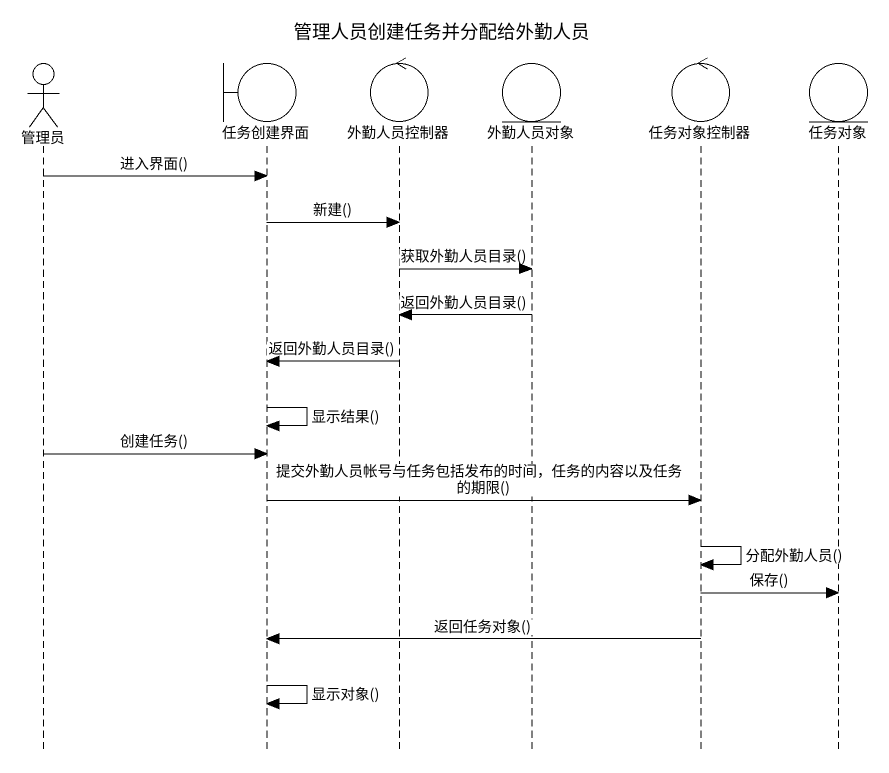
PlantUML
@startuml
title 管理人员创建任务并分配给外勤人员
hide footbox
actor 管理员
boundary 任务创建界面
control 外勤人员控制器
entity 外勤人员对象
control 任务对象控制器
entity 任务对象

管理员 -> 任务创建界面 : 进入界面()
任务创建界面 -> 外勤人员控制器 : 新建()
外勤人员控制器 -> 外勤人员对象 : 获取外勤人员目录()
外勤人员对象 -> 外勤人员控制器 : 返回外勤人员目录()
外勤人员控制器 -> 任务创建界面 : 返回外勤人员目录()
任务创建界面 -> 任务创建界面 : 显示结果()
管理员 -> 任务创建界面 : 创建任务()
任务创建界面 -> 任务对象控制器 : 提交外勤人员帐号与任务包括发布的时间，任务的内容以及任务的期限()
任务对象控制器 -> 任务对象控制器 : 分配外勤人员()
任务对象控制器 -> 任务对象 : 保存()
任务对象控制器 -> 任务创建界面 : 返回任务对象()
任务创建界面 -> 任务创建界面 : 显示对象()
@enduml
